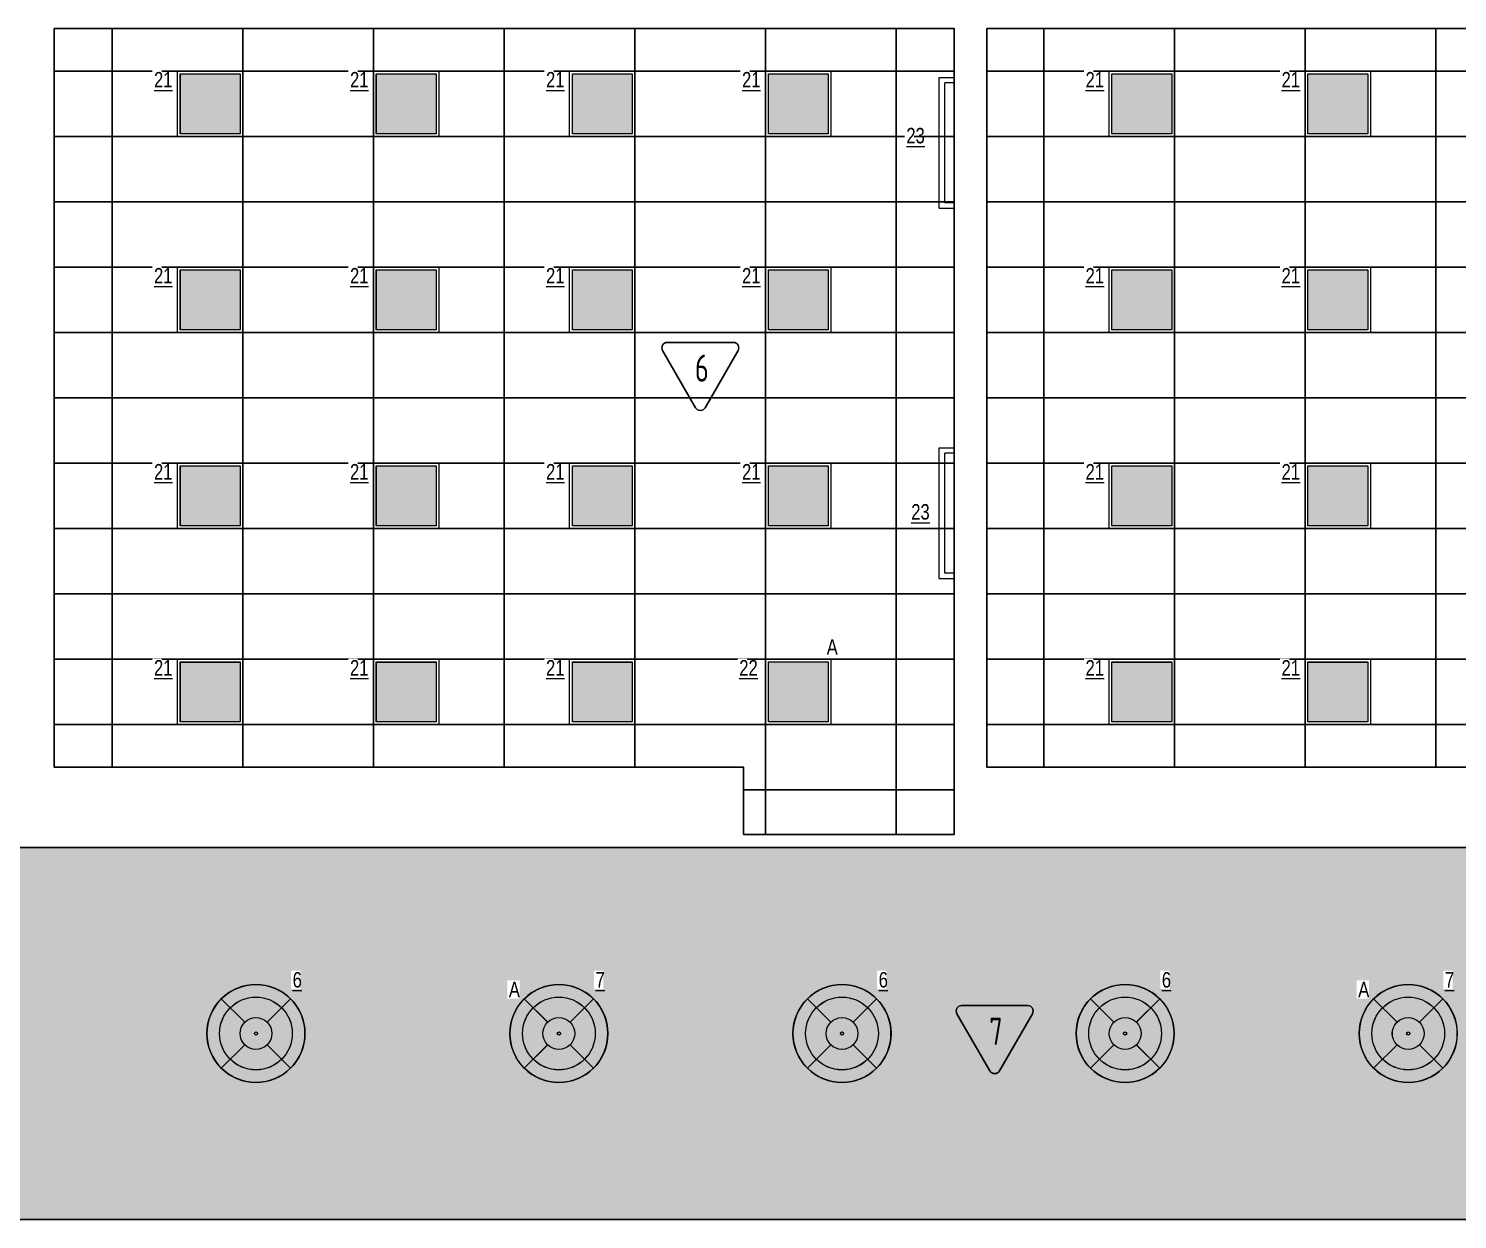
# Model space of a CAD drawing. Header units: millimetres. Extents: x -510890 to 418982, y -118257 to 141350.
# Drawn here: x -51371 to -38249, y 75166 to 86101 of the extents above; entities that cross this region are included whole.
import ezdxf

# ---------------------------------------------------------------- set-up
doc = ezdxf.new("R2010")
doc.units = ezdxf.units.MM
for name, color, linetype, lineweight in [('_ЭОМ_ОБЩ_Освещение_текст тип светильника', 172, 'Continuous', 50), ('_ЭОМ_светильник А', 1, 'Continuous', 35), ('_ЭОМ_светильник Р', 4, 'Continuous', 35), ('АР_Потолки_Штриховка', 252, 'Continuous', 0)]:
    doc.layers.add(name, color=color, linetype=linetype, lineweight=lineweight)
doc.layers.add('X-ref Light', color=250, linetype='Continuous')
doc.layers.add('АР_Потолок_Покраска', color=7, linetype='Continuous', lineweight=5, true_color=0x007399)
doc.layers.get('X-ref Light').off()
doc.styles.add('ISOCPEUR', font='isocpeur.ttf', dxfattribs={"height": 800})
doc.styles.add('ГОСТ', font='cad.shx', dxfattribs={"width": 0.8})

# ---------------------------------------------------------------- blocks, each defined once
blk = doc.blocks.new('A$C4757d704')
at = {"true_color": 0xf8f6b0, "transparency": 33554687}
h = blk.add_hatch(color=51, dxfattribs=at)
h.dxf.hatch_style = 1
h.paths.add_polyline_path([(214, 686), (132, 768, 0.198841), (0, 450, 0.198983), (132, 132), (214, 214, -0.198912), (116, 450, -0.198912)])
edge = h.paths.add_edge_path()
edge.add_arc((450, 450), 334, 135, 180)
edge.add_arc((450, 450), 334, 180, 225)
edge.add_line((214, 214), (347, 347))
edge.add_ellipse((450, 450), major_axis=(-146, 0), ratio=1, start_angle=315, end_angle=405, ccw=False)
edge.add_line((347, 553), (214, 686))
edge = h.paths.add_edge_path()
edge.add_line((214, 686), (347, 553))
edge.add_ellipse((450, 450), major_axis=(-146, 0), ratio=1, start_angle=225, end_angle=315, ccw=False)
edge.add_line((553, 553), (686, 686))
edge.add_arc((450, 450), 334, 45, 135)
h.paths.add_polyline_path([(132, 768), (214, 686, -0.414214), (686, 686), (768, 768, 0.414374)])
h.paths.add_polyline_path([(768, 768), (686, 686, -0.198912), (784, 450, -0.198912), (686, 214), (768, 132, 0.198983), (900, 450, 0.198841)])
edge = h.paths.add_edge_path()
edge.add_line((686, 686), (553, 553))
edge.add_ellipse((450, 450), major_axis=(-146, 0), ratio=1, start_angle=495, end_angle=585, ccw=False)
edge.add_line((553, 347), (686, 214))
edge.add_arc((450, 450), 334, 315, 360)
edge.add_arc((450, 450), 334, 0, 45)
edge = h.paths.add_edge_path()
edge.add_ellipse((450, 450), major_axis=(-146, 0), ratio=1, start_angle=405, end_angle=495, ccw=False)
edge.add_line((347, 347), (214, 214))
edge.add_arc((450, 450), 334, 225, 315)
edge.add_line((686, 214), (553, 347))
h.paths.add_polyline_path([(768, 132), (686, 214, -0.414214), (214, 214), (132, 132, 0.414054)])
edge = h.paths.add_edge_path()
edge.add_ellipse((450, 450), major_axis=(-146, 0), ratio=1, start_angle=495, end_angle=585)
edge.add_ellipse((450, 450), major_axis=(-146, 0), ratio=1, start_angle=225, end_angle=315)
edge.add_ellipse((450, 450), major_axis=(-146, 0), ratio=1, start_angle=315, end_angle=405)
edge.add_ellipse((450, 450), major_axis=(-146, 0), ratio=1, start_angle=405, end_angle=495)
edge = h.paths.add_edge_path(flags=0)
edge.add_ellipse((450, 450), major_axis=(-14.6, 0), ratio=1, start_angle=0, end_angle=360)
edge = h.paths.add_edge_path(flags=16)
edge.add_ellipse((450, 450), major_axis=(-14.6, 0), ratio=1, start_angle=0, end_angle=360)
at = {"layer": 'АР_Потолки_Штриховка', "color": 18, "ltscale": 100, "true_color": 0x000000}
for points in [[(132, 768), (347, 553)], [(768, 768), (553, 553)], [(347, 347), (132, 132)], [(553, 347), (768, 132)]]:
    blk.add_lwpolyline(points, dxfattribs=at)
for radius in [450, 334]:
    blk.add_circle((450, 450), radius, dxfattribs=at)
for major_axis in [(-146, 0), (-146, 0), (-14.6, 0)]:
    blk.add_ellipse((450, 450), major_axis=major_axis, ratio=1, start_param=3.926991, end_param=10.210176, dxfattribs=at)
blk = doc.blocks.new('Кососвет')
at = {"color": 0, "linetype": 'ByBlock', "lineweight": -2, "ltscale": 40}
for points in [[(-600, 26), (600, 26), (600, -111)], [(-600, 26), (-600, -111)], [(-600, -111), (-550, -111)], [(-550, -24), (550, -24)], [(-550, -111), (-550, -24)], [(600, -111), (550, -111), (550, -24)]]:
    blk.add_lwpolyline(points, dxfattribs=at)
blk = doc.blocks.new('RVE-SLIM-PRIME-595')
at = {"color": 0, "linetype": 'ByBlock', "lineweight": -2, "ltscale": 40}
for points in [[(300, -300), (-300, -300), (-300, 300), (300, 300)], [(275, -275), (-275, -275), (-275, 275), (275, 275)]]:
    blk.add_lwpolyline(points, close=True, dxfattribs=at)
blk = doc.blocks.new('светильник школа коридор')
at = {"color": 0, "linetype": 'ByBlock', "lineweight": -2}
for points in [[(-318, 318), (-103, 103)], [(318, 318), (103, 103)], [(-103, -103), (-318, -318)], [(103, -103), (318, -318)]]:
    blk.add_lwpolyline(points, dxfattribs=at)
blk.add_circle((0, 0), 334, dxfattribs=at)
for major_axis in [(-450, 0), (-146, 0), (-146, 0), (-14.6, 0)]:
    blk.add_ellipse((0, 0), major_axis=major_axis, ratio=1, start_param=3.926991, end_param=10.210176, dxfattribs=at)
blk = doc.blocks.new('A$Cf5012a0c')
at = {"layer": 'АР_Потолки_Штриховка', "color": 18, "lineweight": 18, "ltscale": 100, "true_color": 0x000000}
for points in [[(23339, -30341), (22739, -30341), (22739, -29741), (23339, -29741)], [(23314, -30316), (22764, -30316), (22764, -29766), (23314, -29766)], [(25139, -30341), (24539, -30341), (24539, -29741), (25139, -29741)], [(25114, -30316), (24564, -30316), (24564, -29766), (25114, -29766)], [(26939, -30341), (26339, -30341), (26339, -29741), (26939, -29741)], [(26914, -30316), (26364, -30316), (26364, -29766), (26914, -29766)], [(28739, -30341), (28139, -30341), (28139, -29741), (28739, -29741)], [(28714, -30316), (28164, -30316), (28164, -29766), (28714, -29766)], [(31894, -30341), (31294, -30341), (31294, -29741), (31894, -29741)], [(31869, -30316), (31319, -30316), (31319, -29766), (31869, -29766)], [(33694, -30341), (33094, -30341), (33094, -29741), (33694, -29741)], [(33669, -30316), (33119, -30316), (33119, -29766), (33669, -29766)], [(23339, -32140), (22739, -32140), (22739, -31540), (23339, -31540)], [(23314, -32115), (22764, -32115), (22764, -31565), (23314, -31565)], [(25139, -32140), (24539, -32140), (24539, -31540), (25139, -31540)], [(25114, -32115), (24564, -32115), (24564, -31565), (25114, -31565)], [(26939, -32140), (26339, -32140), (26339, -31540), (26939, -31540)], [(26914, -32115), (26364, -32115), (26364, -31565), (26914, -31565)], [(28739, -32140), (28139, -32140), (28139, -31540), (28739, -31540)], [(28714, -32115), (28164, -32115), (28164, -31565), (28714, -31565)], [(31894, -32140), (31294, -32140), (31294, -31540), (31894, -31540)], [(31869, -32115), (31319, -32115), (31319, -31565), (31869, -31565)], [(33694, -32140), (33094, -32140), (33094, -31540), (33694, -31540)], [(33669, -32115), (33119, -32115), (33119, -31565), (33669, -31565)], [(23339, -33940), (22739, -33940), (22739, -33340), (23339, -33340)], [(23314, -33915), (22764, -33915), (22764, -33365), (23314, -33365)], [(25139, -33940), (24539, -33940), (24539, -33340), (25139, -33340)], [(25114, -33915), (24564, -33915), (24564, -33365), (25114, -33365)], [(26939, -33940), (26339, -33940), (26339, -33340), (26939, -33340)], [(26914, -33915), (26364, -33915), (26364, -33365), (26914, -33365)], [(28739, -33940), (28139, -33940), (28139, -33340), (28739, -33340)], [(28714, -33915), (28164, -33915), (28164, -33365), (28714, -33365)], [(31894, -33940), (31294, -33940), (31294, -33340), (31894, -33340)], [(31869, -33915), (31319, -33915), (31319, -33365), (31869, -33365)], [(33694, -33940), (33094, -33940), (33094, -33340), (33694, -33340)], [(33669, -33915), (33119, -33915), (33119, -33365), (33669, -33365)], [(23339, -35740), (22739, -35740), (22739, -35140), (23339, -35140)], [(23314, -35715), (22764, -35715), (22764, -35165), (23314, -35165)], [(25139, -35740), (24539, -35740), (24539, -35140), (25139, -35140)], [(25114, -35715), (24564, -35715), (24564, -35165), (25114, -35165)], [(26939, -35740), (26339, -35740), (26339, -35140), (26939, -35140)], [(26914, -35715), (26364, -35715), (26364, -35165), (26914, -35165)], [(28739, -35740), (28139, -35740), (28139, -35140), (28739, -35140)], [(28714, -35715), (28164, -35715), (28164, -35165), (28714, -35165)], [(31894, -35740), (31294, -35740), (31294, -35140), (31894, -35140)], [(31869, -35715), (31319, -35715), (31319, -35165), (31869, -35165)], [(33694, -35740), (33094, -35740), (33094, -35140), (33694, -35140)], [(33669, -35715), (33119, -35715), (33119, -35165), (33669, -35165)]]:
    blk.add_lwpolyline(points, close=True, dxfattribs=at)
at = {"layer": '_ЭОМ_светильник А', "color": 18, "lineweight": 18, "ltscale": 100, "true_color": 0x000000}
blk.add_blockref('RVE-SLIM-PRIME-595', (28439, -35440), dxfattribs=at)
at = {"layer": '_ЭОМ_светильник Р', "color": 18, "lineweight": 18, "ltscale": 100, "true_color": 0x000000}
for name, p in [('RVE-SLIM-PRIME-595', (23039, -30041)), ('RVE-SLIM-PRIME-595', (24839, -30041)), ('RVE-SLIM-PRIME-595', (26639, -30041)), ('RVE-SLIM-PRIME-595', (28439, -30041)), ('RVE-SLIM-PRIME-595', (31594, -30041)), ('RVE-SLIM-PRIME-595', (33394, -30041)), ('RVE-SLIM-PRIME-595', (23039, -31841)), ('RVE-SLIM-PRIME-595', (24839, -31841)), ('RVE-SLIM-PRIME-595', (26639, -31841)), ('RVE-SLIM-PRIME-595', (28439, -31841)), ('RVE-SLIM-PRIME-595', (31594, -31841)), ('RVE-SLIM-PRIME-595', (33394, -31841)), ('RVE-SLIM-PRIME-595', (23039, -33641)), ('RVE-SLIM-PRIME-595', (24839, -33641)), ('RVE-SLIM-PRIME-595', (28439, -33641)), ('RVE-SLIM-PRIME-595', (31594, -33641)), ('RVE-SLIM-PRIME-595', (33394, -33641)), ('RVE-SLIM-PRIME-595', (23039, -35441)), ('RVE-SLIM-PRIME-595', (24839, -35441)), ('RVE-SLIM-PRIME-595', (26639, -35441)), ('RVE-SLIM-PRIME-595', (31594, -35441)), ('RVE-SLIM-PRIME-595', (33394, -35441)), ('светильник школа коридор', (23458, -38577)), ('светильник школа коридор', (28840, -38577)), ('светильник школа коридор', (31440, -38577))]:
    blk.add_blockref(name, p, dxfattribs=at)
at = {"layer": '_ЭОМ_светильник Р', "color": 18, "lineweight": 18, "ltscale": 100, "true_color": 0x000000, "rotation": 89.99999999999999}
for p in [(29759, -30399), (29759, -33799)]:
    blk.add_blockref('Кососвет', p, dxfattribs=at)
at = {"layer": 'X-ref Light', "color": 18, "linetype": 'ByBlock', "lineweight": 18, "ltscale": 40, "true_color": 0x000000}
for p in [(23008, -39027), (25790, -39027), (28390, -39027), (30990, -39027), (33590, -39027)]:
    blk.add_blockref('A$C4757d704', p, dxfattribs=at)
at = {"layer": '_ЭОМ_ОБЩ_Освещение_текст тип светильника', "color": 18, "lineweight": 18, "ltscale": 40, "true_color": 0x000000, "char_height": 142.2, "width": 55.87, "attachment_point": 1, "style": 'ГОСТ', "bg_fill": 3, "box_fill_scale": 1.1, "bg_fill_color": 256, "bg_fill_transparency": 0}
for s, insert in [('{\\L23}', (29431, -30261)), ('{\\L23}', (29476, -33716)), ('{\\L22}', (27897, -35148))]:
    blk.add_mtext(s, dxfattribs=dict(at, insert=insert))
for s, insert in [('{\\L21}', (22522, -29748)), ('{\\L21}', (24322, -29748)), ('{\\L21}', (26122, -29748)), ('{\\L21}', (27922, -29748)), ('{\\L21}', (31077, -29748)), ('{\\L21}', (32877, -29748)), ('{\\L21}', (22522, -31548)), ('{\\L21}', (24322, -31548)), ('{\\L21}', (26122, -31548)), ('{\\L21}', (27922, -31548)), ('{\\L21}', (31077, -31548)), ('{\\L21}', (32877, -31548)), ('{\\L21}', (22522, -33348)), ('{\\L21}', (24322, -33348)), ('{\\L21}', (26122, -33348)), ('{\\L21}', (27922, -33348)), ('{\\L21}', (31077, -33348)), ('{\\L21}', (32877, -33348)), ('{\\L21}', (22522, -35148)), ('{\\L21}', (24322, -35148)), ('{\\L21}', (26122, -35148)), ('{\\L21}', (31077, -35148)), ('{\\L21}', (32877, -35148)), ('{\\L6}', (23795, -38013)), ('{\\L6}', (29177, -38013)), ('{\\L6}', (31777, -38013))]:
    blk.add_mtext(s, dxfattribs=dict(at, insert=insert))
at = {"layer": '_ЭОМ_светильник А', "color": 18, "lineweight": 18, "ltscale": 100, "true_color": 0x000000, "char_height": 142, "width": 86.04, "attachment_point": 1, "style": 'ГОСТ', "bg_fill": 3, "box_fill_scale": 1.1, "bg_fill_color": 256, "bg_fill_transparency": 0}
for insert in [(28700, -34957), (25781, -38102, 0), (33581, -38102, 0)]:
    blk.add_mtext('А', dxfattribs=dict(at, insert=insert))
at = {"layer": '_ЭОМ_светильник А', "color": 18, "lineweight": 18, "ltscale": 100, "true_color": 0x000000}
for p in [(26240, -38577), (34040, -38577)]:
    blk.add_blockref('светильник школа коридор', p, dxfattribs=at)
at = {"layer": '_ЭОМ_светильник Р', "color": 18, "lineweight": 18, "ltscale": 100, "true_color": 0x000000}
blk.add_blockref('RVE-SLIM-PRIME-595', (26639, -33641), dxfattribs=at)
at = {"layer": '_ЭОМ_ОБЩ_Освещение_текст тип светильника', "color": 18, "lineweight": 18, "ltscale": 40, "true_color": 0x000000, "char_height": 142.2, "width": 55.87, "attachment_point": 1, "style": 'ГОСТ', "bg_fill": 3, "box_fill_scale": 1.1, "bg_fill_color": 256, "bg_fill_transparency": 0}
for s, insert in [('{\\L21}', (26122, -33348)), ('{\\L7}', (26577, -38013)), ('{\\L7}', (34377, -38013))]:
    blk.add_mtext(s, dxfattribs=dict(at, insert=insert))

msp = doc.modelspace()

# ---------------------------------------------------------------- hatches: boundary and pattern name
at = {"layer": 'АР_Потолки_Штриховка', "ltscale": 100, "true_color": 0xf8f6b0}
h = msp.add_hatch(color=51, dxfattribs=at)
h.dxf.hatch_style = 1
h.paths.add_polyline_path([(-49977.4, 85134.6), (-49427.4, 85134.6), (-49427.4, 85684.6), (-49977.4, 85684.6)])
h = msp.add_hatch(color=51, dxfattribs=at)
h.dxf.hatch_style = 1
h.paths.add_polyline_path([(-48177.4, 85134.6), (-47627.4, 85134.6), (-47627.4, 85684.6), (-48177.4, 85684.6)])
h = msp.add_hatch(color=51, dxfattribs=at)
h.dxf.hatch_style = 1
h.paths.add_polyline_path([(-46377.4, 85134.6), (-45827.4, 85134.6), (-45827.4, 85684.6), (-46377.4, 85684.6)])
h = msp.add_hatch(color=51, dxfattribs=at)
h.dxf.hatch_style = 1
h.paths.add_polyline_path([(-44577.4, 85134.6), (-44027.4, 85134.6), (-44027.4, 85684.6), (-44577.4, 85684.6)])
h = msp.add_hatch(color=51, dxfattribs=at)
h.dxf.hatch_style = 1
h.paths.add_polyline_path([(-41422.4, 85134.6), (-40872.4, 85134.6), (-40872.4, 85684.6), (-41422.4, 85684.6)])
h = msp.add_hatch(color=51, dxfattribs=at)
h.dxf.hatch_style = 1
h.paths.add_polyline_path([(-39622.4, 85134.6), (-39072.4, 85134.6), (-39072.4, 85684.6), (-39622.4, 85684.6)])
h = msp.add_hatch(color=51, dxfattribs=at)
h.dxf.hatch_style = 1
h.paths.add_polyline_path([(-49977.4, 83334.6), (-49427.4, 83334.6), (-49427.4, 83884.6), (-49977.4, 83884.6)])
h = msp.add_hatch(color=51, dxfattribs=at)
h.dxf.hatch_style = 1
h.paths.add_polyline_path([(-48177.4, 83334.6), (-47627.4, 83334.6), (-47627.4, 83884.6), (-48177.4, 83884.6)])
h = msp.add_hatch(color=51, dxfattribs=at)
h.dxf.hatch_style = 1
h.paths.add_polyline_path([(-46377.4, 83334.6), (-45827.4, 83334.6), (-45827.4, 83884.6), (-46377.4, 83884.6)])
h = msp.add_hatch(color=51, dxfattribs=at)
h.dxf.hatch_style = 1
h.paths.add_polyline_path([(-44577.4, 83334.6), (-44027.4, 83334.6), (-44027.4, 83884.6), (-44577.4, 83884.6)])
h = msp.add_hatch(color=51, dxfattribs=at)
h.dxf.hatch_style = 1
h.paths.add_polyline_path([(-41422.4, 83334.6), (-40872.4, 83334.6), (-40872.4, 83884.6), (-41422.4, 83884.6)])
h = msp.add_hatch(color=51, dxfattribs=at)
h.dxf.hatch_style = 1
h.paths.add_polyline_path([(-39622.4, 83334.6), (-39072.4, 83334.6), (-39072.4, 83884.6), (-39622.4, 83884.6)])
h = msp.add_hatch(color=51, dxfattribs=at)
h.dxf.hatch_style = 1
h.paths.add_polyline_path([(-49977.4, 81534.6), (-49427.4, 81534.6), (-49427.4, 82084.6), (-49977.4, 82084.6)])
h = msp.add_hatch(color=51, dxfattribs=at)
h.dxf.hatch_style = 1
h.paths.add_polyline_path([(-48177.4, 81534.6), (-47627.4, 81534.6), (-47627.4, 82084.6), (-48177.4, 82084.6)])
h = msp.add_hatch(color=51, dxfattribs=at)
h.dxf.hatch_style = 1
h.paths.add_polyline_path([(-46377.4, 81534.6), (-45827.4, 81534.6), (-45827.4, 82084.6), (-46377.4, 82084.6)])
h = msp.add_hatch(color=51, dxfattribs=at)
h.dxf.hatch_style = 1
h.paths.add_polyline_path([(-44577.4, 81534.6), (-44027.4, 81534.6), (-44027.4, 82084.6), (-44577.4, 82084.6)])
h = msp.add_hatch(color=51, dxfattribs=at)
h.dxf.hatch_style = 1
h.paths.add_polyline_path([(-41422.4, 81534.6), (-40872.4, 81534.6), (-40872.4, 82084.6), (-41422.4, 82084.6)])
h = msp.add_hatch(color=51, dxfattribs=at)
h.dxf.hatch_style = 1
h.paths.add_polyline_path([(-39622.4, 81534.6), (-39072.4, 81534.6), (-39072.4, 82084.6), (-39622.4, 82084.6)])
h = msp.add_hatch(color=51, dxfattribs=at)
h.dxf.hatch_style = 1
h.paths.add_polyline_path([(-49977.4, 79734.6), (-49427.4, 79734.6), (-49427.4, 80284.6), (-49977.4, 80284.6)])
h = msp.add_hatch(color=51, dxfattribs=at)
h.dxf.hatch_style = 1
h.paths.add_polyline_path([(-48177.4, 79734.6), (-47627.4, 79734.6), (-47627.4, 80284.6), (-48177.4, 80284.6)])
h = msp.add_hatch(color=51, dxfattribs=at)
h.dxf.hatch_style = 1
h.paths.add_polyline_path([(-46377.4, 79734.6), (-45827.4, 79734.6), (-45827.4, 80284.6), (-46377.4, 80284.6)])
h = msp.add_hatch(color=51, dxfattribs=at)
h.dxf.hatch_style = 1
h.paths.add_polyline_path([(-44577.4, 79734.6), (-44027.4, 79734.6), (-44027.4, 80284.6), (-44577.4, 80284.6)])
h = msp.add_hatch(color=51, dxfattribs=at)
h.dxf.hatch_style = 1
h.paths.add_polyline_path([(-41422.4, 79734.6), (-40872.4, 79734.6), (-40872.4, 80284.6), (-41422.4, 80284.6)])
h = msp.add_hatch(color=51, dxfattribs=at)
h.dxf.hatch_style = 1
h.paths.add_polyline_path([(-39622.4, 79734.6), (-39072.4, 79734.6), (-39072.4, 80284.6), (-39622.4, 80284.6)])
at = {"layer": 'АР_Потолок_Покраска'}
h = msp.add_hatch(dxfattribs=at)
h.set_pattern_fill('CROSS', color=256, scale=25)
h.paths.add_polyline_path([(-30798.1, 78580.3), (-30798.4, 75165.7), (-54403, 75165.7), (-54403.3, 78580.3)])

# ---------------------------------------------------------------- linework, layer by layer
for points in [[(-51135.7, 86100.7), (-42870.7, 86100.7), (-42870.7, 78700.3), (-44804.4, 78700.3), (-44804.4, 79318.5), (-51135.7, 79318.5)], [(-42570.7, 86100.7), (-34325.7, 86100.7), (-34325.7, 78700.3), (-36259.4, 78700.3), (-36259.4, 79318.5), (-42570.8, 79318.5)], [(-30798.1, 78580.3), (-30798.4, 75165.7), (-54403, 75165.7), (-54403.3, 78580.3)]]:
    msp.add_lwpolyline(points, close=True)
for points in [[(-50602.4, 86100.7), (-50602.4, 79318.5)], [(-49402.4, 86100.7), (-49402.4, 79318.5)], [(-48202.4, 86100.7), (-48202.4, 79318.5)], [(-47002.4, 86100.7), (-47002.4, 79318.5)], [(-45802.4, 86100.7), (-45802.4, 79318.5)], [(-44602.4, 86100.7), (-44602.4, 78700.3)], [(-43402.4, 86100.7), (-43402.4, 78700.3)], [(-42047.4, 86100.7), (-42047.4, 79318.5)], [(-40847.4, 86100.7), (-40847.4, 79318.5)], [(-39647.4, 86100.7), (-39647.4, 79318.5)], [(-38447.4, 86100.7), (-38447.4, 79318.5)], [(-51135.7, 85709.5), (-42870.7, 85709.6)], [(-42570.7, 85709.5), (-34325.7, 85709.6)], [(-51135.7, 85109.5), (-42870.7, 85109.6)], [(-42570.7, 85109.5), (-34325.7, 85109.6)], [(-51135.7, 84509.5), (-42870.7, 84509.6)], [(-42570.7, 84509.5), (-34325.7, 84509.6)], [(-51135.7, 83909.5), (-42870.7, 83909.6)], [(-42570.7, 83909.5), (-34325.7, 83909.6)], [(-51135.7, 83309.5), (-42870.7, 83309.6)], [(-42570.7, 83309.5), (-34325.7, 83309.6)], [(-51135.7, 82709.5), (-42870.7, 82709.6)], [(-42570.7, 82709.5), (-34325.7, 82709.6)], [(-51135.7, 82109.5), (-42870.7, 82109.6)], [(-42570.7, 82109.5), (-34325.7, 82109.6)], [(-51135.7, 81509.5), (-42870.7, 81509.6)], [(-42570.7, 81509.5), (-34325.7, 81509.6)], [(-51135.7, 80909.5), (-42870.7, 80909.6)], [(-42570.8, 80909.5), (-34325.7, 80909.6)], [(-51135.7, 80309.5), (-42870.7, 80309.6)], [(-42570.8, 80309.5), (-34325.7, 80309.6)], [(-51135.7, 79709.5), (-42870.7, 79709.6)], [(-42570.8, 79709.5), (-34325.7, 79709.6)], [(-44804.4, 79109.6), (-42870.7, 79109.6)]]:
    msp.add_lwpolyline(points)
for points in [[(-45504.9, 83219.6), (-44898.7, 83219.6, -0.5773495), (-44855.4, 83144.6), (-45158.5, 82619.6, -0.5773541), (-45245.1, 82619.6), (-45548.2, 83144.6, -0.5773491), (-45504.9, 83219.6, -0.0000017)], [(-42802.3, 77129.7), (-42196.1, 77129.7, -0.5773495), (-42152.8, 77054.7), (-42455.9, 76529.7, -0.5773541), (-42542.5, 76529.7), (-42845.6, 77054.7, -0.5773491), (-42802.3, 77129.7, -0.0000017)]]:
    msp.add_lwpolyline(points, format="xyb")
at = {"layer": 'АР_Потолки_Штриховка', "color": 18, "ltscale": 100, "true_color": 0x000000}
for points in [[(-49402.4, 85109.6), (-50002.4, 85109.6), (-50002.4, 85709.6), (-49402.4, 85709.6)], [(-47602.4, 85109.6), (-48202.4, 85109.6), (-48202.4, 85709.6), (-47602.4, 85709.6)], [(-45802.4, 85109.6), (-46402.4, 85109.6), (-46402.4, 85709.6), (-45802.4, 85709.6)], [(-44002.4, 85109.6), (-44602.4, 85109.6), (-44602.4, 85709.6), (-44002.4, 85709.6)], [(-40847.4, 85109.6), (-41447.4, 85109.6), (-41447.4, 85709.6), (-40847.4, 85709.6)], [(-39047.4, 85109.6), (-39647.4, 85109.6), (-39647.4, 85709.6), (-39047.4, 85709.6)], [(-49427.4, 85134.6), (-49977.4, 85134.6), (-49977.4, 85684.6), (-49427.4, 85684.6)], [(-47627.4, 85134.6), (-48177.4, 85134.6), (-48177.4, 85684.6), (-47627.4, 85684.6)], [(-45827.4, 85134.6), (-46377.4, 85134.6), (-46377.4, 85684.6), (-45827.4, 85684.6)], [(-44027.4, 85134.6), (-44577.4, 85134.6), (-44577.4, 85684.6), (-44027.4, 85684.6)], [(-40872.4, 85134.6), (-41422.4, 85134.6), (-41422.4, 85684.6), (-40872.4, 85684.6)], [(-39072.4, 85134.6), (-39622.4, 85134.6), (-39622.4, 85684.6), (-39072.4, 85684.6)], [(-49402.4, 83309.6), (-50002.4, 83309.6), (-50002.4, 83909.6), (-49402.4, 83909.6)], [(-49427.4, 83334.6), (-49977.4, 83334.6), (-49977.4, 83884.6), (-49427.4, 83884.6)], [(-47602.4, 83309.6), (-48202.4, 83309.6), (-48202.4, 83909.6), (-47602.4, 83909.6)], [(-47627.4, 83334.6), (-48177.4, 83334.6), (-48177.4, 83884.6), (-47627.4, 83884.6)], [(-45802.4, 83309.6), (-46402.4, 83309.6), (-46402.4, 83909.6), (-45802.4, 83909.6)], [(-45827.4, 83334.6), (-46377.4, 83334.6), (-46377.4, 83884.6), (-45827.4, 83884.6)], [(-44002.4, 83309.6), (-44602.4, 83309.6), (-44602.4, 83909.6), (-44002.4, 83909.6)], [(-44027.4, 83334.6), (-44577.4, 83334.6), (-44577.4, 83884.6), (-44027.4, 83884.6)], [(-40847.4, 83309.6), (-41447.4, 83309.6), (-41447.4, 83909.6), (-40847.4, 83909.6)], [(-40872.4, 83334.6), (-41422.4, 83334.6), (-41422.4, 83884.6), (-40872.4, 83884.6)], [(-39047.4, 83309.6), (-39647.4, 83309.6), (-39647.4, 83909.6), (-39047.4, 83909.6)], [(-39072.4, 83334.6), (-39622.4, 83334.6), (-39622.4, 83884.6), (-39072.4, 83884.6)], [(-49402.4, 81509.6), (-50002.4, 81509.6), (-50002.4, 82109.6), (-49402.4, 82109.6)], [(-49427.4, 81534.6), (-49977.4, 81534.6), (-49977.4, 82084.6), (-49427.4, 82084.6)], [(-47602.4, 81509.6), (-48202.4, 81509.6), (-48202.4, 82109.6), (-47602.4, 82109.6)], [(-47627.4, 81534.6), (-48177.4, 81534.6), (-48177.4, 82084.6), (-47627.4, 82084.6)], [(-45802.4, 81509.6), (-46402.4, 81509.6), (-46402.4, 82109.6), (-45802.4, 82109.6)], [(-45827.4, 81534.6), (-46377.4, 81534.6), (-46377.4, 82084.6), (-45827.4, 82084.6)], [(-44002.4, 81509.6), (-44602.4, 81509.6), (-44602.4, 82109.6), (-44002.4, 82109.6)], [(-44027.4, 81534.6), (-44577.4, 81534.6), (-44577.4, 82084.6), (-44027.4, 82084.6)], [(-40847.4, 81509.6), (-41447.4, 81509.6), (-41447.4, 82109.6), (-40847.4, 82109.6)], [(-40872.4, 81534.6), (-41422.4, 81534.6), (-41422.4, 82084.6), (-40872.4, 82084.6)], [(-39047.4, 81509.6), (-39647.4, 81509.6), (-39647.4, 82109.6), (-39047.4, 82109.6)], [(-39072.4, 81534.6), (-39622.4, 81534.6), (-39622.4, 82084.6), (-39072.4, 82084.6)], [(-49402.4, 79709.6), (-50002.4, 79709.6), (-50002.4, 80309.6), (-49402.4, 80309.6)], [(-47602.4, 79709.6), (-48202.4, 79709.6), (-48202.4, 80309.6), (-47602.4, 80309.6)], [(-45802.4, 79709.6), (-46402.4, 79709.6), (-46402.4, 80309.6), (-45802.4, 80309.6)], [(-44002.4, 79709.6), (-44602.4, 79709.6), (-44602.4, 80309.6), (-44002.4, 80309.6)], [(-40847.4, 79709.6), (-41447.4, 79709.6), (-41447.4, 80309.6), (-40847.4, 80309.6)], [(-39047.4, 79709.6), (-39647.4, 79709.6), (-39647.4, 80309.6), (-39047.4, 80309.6)], [(-49427.4, 79734.6), (-49977.4, 79734.6), (-49977.4, 80284.6), (-49427.4, 80284.6)], [(-47627.4, 79734.6), (-48177.4, 79734.6), (-48177.4, 80284.6), (-47627.4, 80284.6)], [(-45827.4, 79734.6), (-46377.4, 79734.6), (-46377.4, 80284.6), (-45827.4, 80284.6)], [(-44027.4, 79734.6), (-44577.4, 79734.6), (-44577.4, 80284.6), (-44027.4, 80284.6)], [(-40872.4, 79734.6), (-41422.4, 79734.6), (-41422.4, 80284.6), (-40872.4, 80284.6)], [(-39072.4, 79734.6), (-39622.4, 79734.6), (-39622.4, 80284.6), (-39072.4, 80284.6)]]:
    msp.add_lwpolyline(points, close=True, dxfattribs=at)

# ---------------------------------------------------------------- block references
at = {"layer": 'X-ref Light', "linetype": 'ByBlock', "ltscale": 40}
for p in [(-49732.9, 76422.8), (-46950.9, 76422.8), (-44350.9, 76422.8), (-41750.9, 76422.8), (-39150.9, 76422.8)]:
    msp.add_blockref('A$C4757d704', p, dxfattribs=at)

# ---------------------------------------------------------------- texts
at = {"char_height": 250, "width": 294.334, "attachment_point": 1, "style": 'ISOCPEUR'}
for s, insert in [('{\\W0.7;6}', (-45251.2, 83107.5)), ('{\\W0.7;7}', (-42548.6, 77017.6))]:
    msp.add_mtext(s, dxfattribs=dict(at, insert=insert))

# ---------------------------------------------------------------- next in the draw order: block references
at = {"layer": 'X-ref Light', "color": 18, "lineweight": 30, "true_color": 0x000000}
msp.add_blockref('A$Cf5012a0c', (-72741, 115450.1), dxfattribs=at)

doc.saveas('drawing.dxf')
